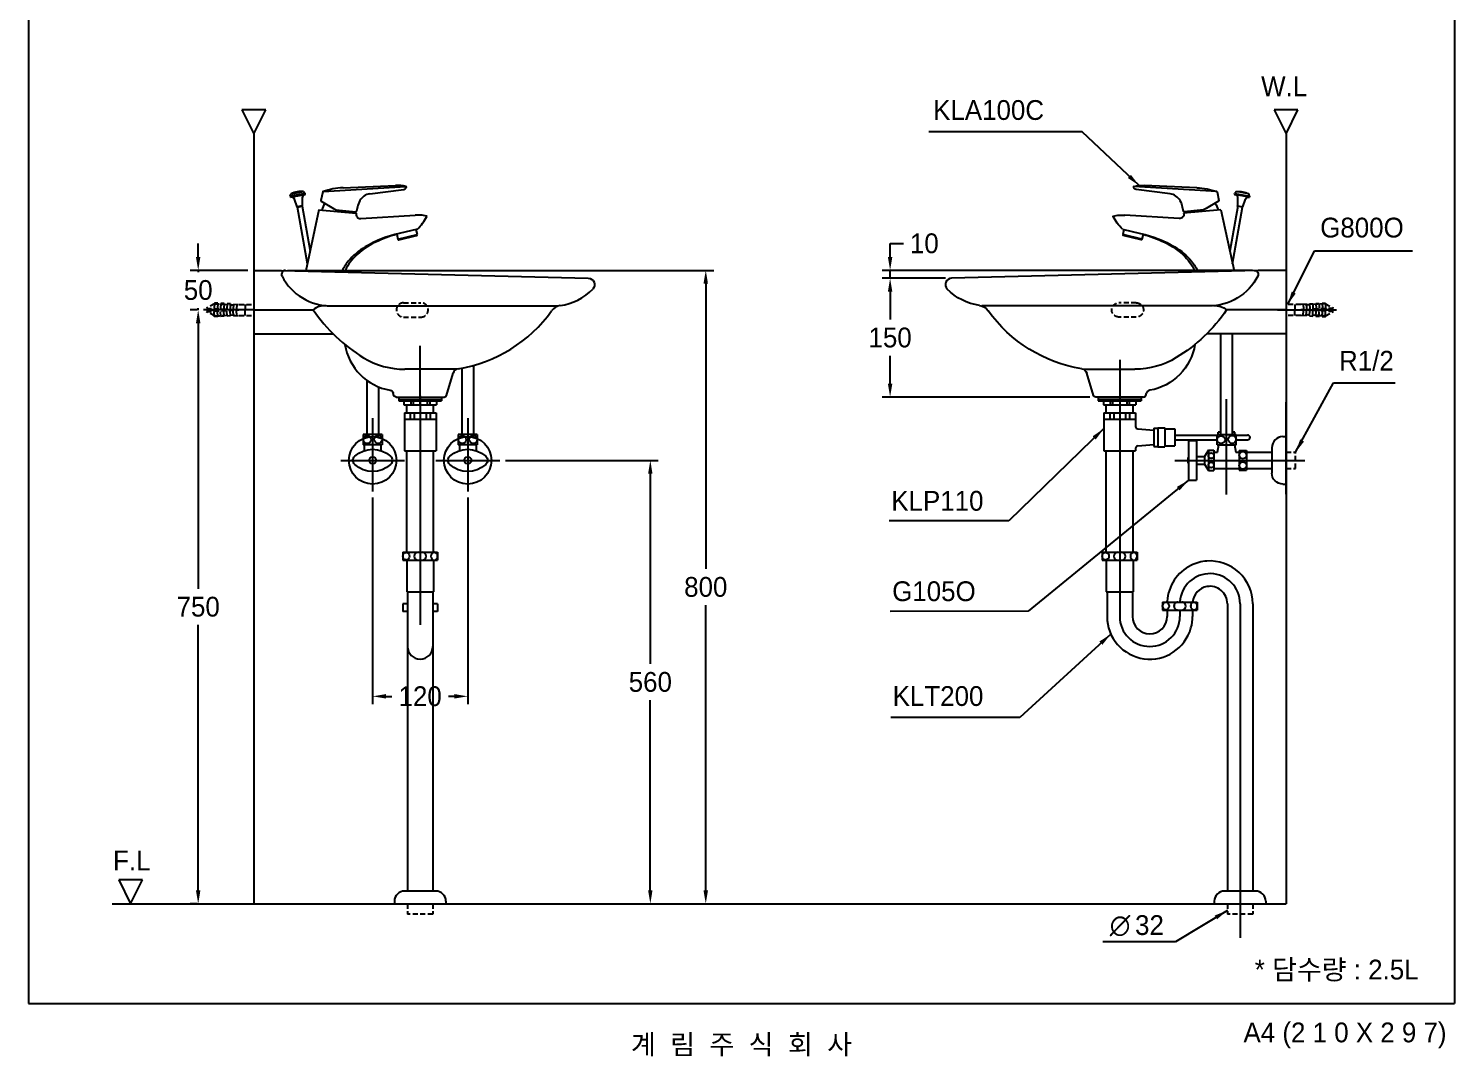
# Model space of a CAD drawing. Header units: millimetres. Extents: x 0 to 3800, y -67 to 2530.
# Drawn here: x 2000 to 3800, y -67 to 1232 of the extents above; entities that cross this region are included whole.
import ezdxf
from ezdxf.enums import TextEntityAlignment as Align
from ezdxf.lldxf.tags import DXFTag

# ---------------------------------------------------------------- set-up
doc = ezdxf.new("R2010")
doc.units = ezdxf.units.MM
doc.linetypes.add('DASHED2', pattern=[9.525, 6.35, -3.175])
for name, color, linetype in [('TEXT', 7, 'Continuous'), ('내부선 및 부속', 4, 'Continuous'), ('도각라인', 7, 'Continuous'), ('외형선', 3, 'Continuous'), ('점선', 6, 'DASHED2'), ('중심선', 1, 'DASHED'), ('치수선', 7, 'Continuous')]:
    doc.layers.add(name, color=color, linetype=linetype)
doc.styles.add('140911', font='HBATANG.TTF', dxfattribs={"height": 23})
doc.styles.add('____', font='')
doc.styles.add('타이틀', font='H2GTRM.TTF', dxfattribs={"height": 25})
doc.styles.get('____').set_extended_font_data('굴림')
tags = doc.linetypes.add('DASHDOT', pattern=[70, 31, -13, 13, -13]).pattern_tags.tags
tags[10:11] = [DXFTag(74, 4), DXFTag(75, 0), DXFTag(340, '0'), DXFTag(46, 0.0), DXFTag(50, 0.0), DXFTag(44, 0.0), DXFTag(45, 0.0)]
tags[8:9] = [DXFTag(74, 4), DXFTag(75, 0), DXFTag(340, '0'), DXFTag(46, 0.0), DXFTag(50, 0.0), DXFTag(44, 0.0), DXFTag(45, 0.0)]
tags[6:7] = [DXFTag(74, 4), DXFTag(75, 0), DXFTag(340, '0'), DXFTag(46, 0.0), DXFTag(50, 0.0), DXFTag(44, 0.0), DXFTag(45, 0.0)]
tags[4:5] = [DXFTag(74, 4), DXFTag(75, 0), DXFTag(340, '0'), DXFTag(46, 0.0), DXFTag(50, 0.0), DXFTag(44, 0.0), DXFTag(45, 0.0)]
tags = doc.linetypes.add('DASHED', pattern=[25.72, 12.86, -12.86]).pattern_tags.tags
tags[6:7] = [DXFTag(74, 4), DXFTag(75, 0), DXFTag(340, '0'), DXFTag(46, 0.0), DXFTag(50, 0.0), DXFTag(44, 0.0), DXFTag(45, 0.0)]
tags[4:5] = [DXFTag(74, 4), DXFTag(75, 0), DXFTag(340, '0'), DXFTag(46, 0.0), DXFTag(50, 0.0), DXFTag(44, 0.0), DXFTag(45, 0.0)]
doc.dimstyles.new('MSADIM', dxfattribs={"dimtxt": 33, "dimasz": 17, "dimexe": 10, "dimexo": 7.5, "dimgap": 10, "dimtad": 0, "dimtih": 1, "dimtoh": 1, "dimdec": 0, "dimzin": 1, "dimdsep": 46, "dimtxsty": '____', "dimcen": 11.25, "dimadec": 0, "dimazin": 0, "dimtfac": 1, "dimtdec": 0, "dimtix": 1, "dimtmove": 0, "dimatfit": 3, "dimfxl": 1, "dimtolj": 1, "dimtzin": 1, "dimarcsym": 0})

# ---------------------------------------------------------------- blocks, each defined once
blk = doc.blocks.new('*D19')
at = {"layer": '치수선', "color": 0, "linetype": 'Continuous', "lineweight": -2, "transparency": 16777216}
for p, q in [((2214.2, 943.1), (2214.2, 960.1)), ((2276.9, 926.1), (2204.2, 926.1)), ((2214.2, 926.1), (2214.2, 923.9)), ((2213.2, 876.1), (2204.2, 876.1)), ((2214.2, 876.1), (2214.2, 878.3)), ((2214.2, 859.1), (2214.2, 842.1))]:
    blk.add_line(p, q, dxfattribs=at)
at = {"layer": '치수선', "color": 0, "linetype": 'Continuous', "transparency": 16777216}
for points in [[(2211.3, 943.1), (2217, 943.1), (2214.2, 926.1)], [(2211.3, 859.1), (2217, 859.1), (2214.2, 876.1)]]:
    blk.add_solid(points, dxfattribs=at)
at = {"layer": '치수선', "color": 0, "linetype": 'Continuous', "transparency": 16777216, "insert": (2214.2, 901.1), "char_height": 25, "attachment_point": 5, "style": '____'}
blk.add_mtext('\\A1;50', dxfattribs=at)
blk = doc.blocks.new('*D20')
at = {"layer": '치수선', "color": 0, "linetype": 'Continuous', "lineweight": -2, "transparency": 16777216}
for p, q in [((2213.2, 876.1), (2204.2, 876.1)), ((2214.2, 859.1), (2214.2, 523.9)), ((2214.2, 143.1), (2214.2, 478.2)), ((2213.2, 126.1), (2204.2, 126.1))]:
    blk.add_line(p, q, dxfattribs=at)
at = {"layer": '치수선', "color": 0, "linetype": 'Continuous', "transparency": 16777216}
for points in [[(2211.3, 859.1), (2217, 859.1), (2214.2, 876.1)], [(2211.3, 143.1), (2217, 143.1), (2214.2, 126.1)]]:
    blk.add_solid(points, dxfattribs=at)
at = {"layer": '치수선', "color": 0, "linetype": 'Continuous', "transparency": 16777216, "insert": (2214.2, 501.1), "char_height": 25, "attachment_point": 5, "style": '____'}
blk.add_mtext('\\A1;750', dxfattribs=at)
blk = doc.blocks.new('*D21')
at = {"layer": '치수선', "color": 0, "linetype": 'Continuous', "lineweight": -2, "transparency": 16777216}
for p, q in [((2326.9, 926.1), (2864.9, 926.1)), ((2854.9, 909.1), (2854.9, 548.9)), ((2854.9, 143.1), (2854.9, 503.3)), ((2743.2, 126.1), (2864.9, 126.1))]:
    blk.add_line(p, q, dxfattribs=at)
at = {"layer": '치수선', "color": 0, "linetype": 'Continuous', "transparency": 16777216}
for points in [[(2852, 909.1), (2857.7, 909.1), (2854.9, 926.1)], [(2852, 143.1), (2857.7, 143.1), (2854.9, 126.1)]]:
    blk.add_solid(points, dxfattribs=at)
at = {"layer": '치수선', "color": 0, "linetype": 'Continuous', "transparency": 16777216, "insert": (2854.9, 526.1), "char_height": 25, "attachment_point": 5, "style": '____'}
blk.add_mtext('\\A1;800', dxfattribs=at)
blk = doc.blocks.new('*D22')
at = {"layer": '치수선', "color": 0, "linetype": 'Continuous', "lineweight": -2, "transparency": 16777216}
for p, q in [((2602.3, 686.1), (2794.9, 686.1)), ((2784.9, 669.1), (2784.9, 428.9)), ((2784.9, 143.1), (2784.9, 383.3)), ((2779.6, 126.1), (2794.9, 126.1))]:
    blk.add_line(p, q, dxfattribs=at)
at = {"layer": '치수선', "color": 0, "linetype": 'Continuous', "transparency": 16777216}
for points in [[(2782.1, 669.1), (2787.7, 669.1), (2784.9, 686.1)], [(2782.1, 143.1), (2787.7, 143.1), (2784.9, 126.1)]]:
    blk.add_solid(points, dxfattribs=at)
at = {"layer": '치수선', "color": 0, "linetype": 'Continuous', "transparency": 16777216, "insert": (2784.9, 406.1), "char_height": 25, "attachment_point": 5, "style": '____'}
blk.add_mtext('\\A1;560', dxfattribs=at)
blk = doc.blocks.new('*D23')
at = {"layer": '치수선', "color": 0, "linetype": 'Continuous', "lineweight": -2, "transparency": 16777216}
for p, q in [((2434.4, 639.1), (2434.4, 378)), ((2554.4, 639.1), (2554.4, 378)), ((2451.4, 388), (2458.5, 388)), ((2537.4, 388), (2530.3, 388))]:
    blk.add_line(p, q, dxfattribs=at)
at = {"layer": '치수선', "color": 0, "linetype": 'Continuous', "transparency": 16777216}
for points in [[(2451.4, 390.9), (2451.4, 385.2), (2434.4, 388)], [(2537.4, 390.9), (2537.4, 385.2), (2554.4, 388)]]:
    blk.add_solid(points, dxfattribs=at)
at = {"layer": '치수선', "color": 0, "linetype": 'Continuous', "transparency": 16777216, "insert": (2494.4, 388), "char_height": 25, "attachment_point": 5, "style": '____'}
blk.add_mtext('\\A1;120', dxfattribs=at)
blk = doc.blocks.new('*D24')
at = {"layer": '치수선', "color": 0, "linetype": 'Continuous', "lineweight": -2, "transparency": 16777216}
for p, q in [((3087.6, 943.1), (3087.6, 960.1)), ((3087.6, 960.1), (3104.6, 960.1)), ((3544.9, 926.1), (3077.6, 926.1)), ((3087.6, 916.1), (3087.6, 926.1)), ((3157.7, 916.1), (3077.6, 916.1)), ((3087.6, 899.1), (3087.6, 882.1))]:
    blk.add_line(p, q, dxfattribs=at)
at = {"layer": '치수선', "color": 0, "linetype": 'Continuous', "transparency": 16777216}
for points in [[(3084.8, 943.1), (3090.4, 943.1), (3087.6, 926.1)], [(3084.8, 899.1), (3090.4, 899.1), (3087.6, 916.1)]]:
    blk.add_solid(points, dxfattribs=at)
at = {"layer": '치수선', "color": 0, "linetype": 'Continuous', "transparency": 16777216, "insert": (3130.8, 960.1), "char_height": 25, "attachment_point": 5, "style": '____'}
blk.add_mtext('\\A1;10', dxfattribs=at)
blk = doc.blocks.new('*D25')
at = {"layer": '치수선', "color": 0, "linetype": 'Continuous', "lineweight": -2, "transparency": 16777216}
for p, q in [((3157.7, 916.1), (3077.6, 916.1)), ((3087.6, 899.1), (3087.6, 863.9)), ((3087.6, 783.1), (3087.6, 818.2)), ((3339.6, 766.1), (3077.6, 766.1))]:
    blk.add_line(p, q, dxfattribs=at)
at = {"layer": '치수선', "color": 0, "linetype": 'Continuous', "transparency": 16777216}
for points in [[(3084.8, 899.1), (3090.4, 899.1), (3087.6, 916.1)], [(3084.8, 783.1), (3090.4, 783.1), (3087.6, 766.1)]]:
    blk.add_solid(points, dxfattribs=at)
at = {"layer": '치수선', "color": 0, "linetype": 'Continuous', "transparency": 16777216, "insert": (3087.6, 841.1), "char_height": 25, "attachment_point": 5, "style": '____'}
blk.add_mtext('\\A1;150', dxfattribs=at)

msp = doc.modelspace()

# ---------------------------------------------------------------- linework, layer by layer
at = {"color": 3}
msp.add_line((3545.3, 126.1), (3545.3, 126.1), dxfattribs=at)
at = {"layer": '내부선 및 부속', "linetype": 'Continuous'}
for p, q in [((2371.8, 1025.7), (2476.4, 1032.1)), ((2397, 1030.4), (2463.2, 1033.2)), ((2430.8, 1022.6), (2473.8, 1028)), ((2476.9, 1031.6), (2476.7, 1030.6)), ((2476.9, 1031.5), (2476.7, 1030.6)), ((3394.8, 1031.6), (3395, 1030.6)), ((3394.8, 1031.5), (3395, 1030.6)), ((3499.9, 1025.7), (3395.4, 1032.1)), ((3441, 1022.6), (3398, 1028)), ((3474.8, 1030.4), (3408.5, 1033.2)), ((2349.1, 1023), (2330.4, 1019.7)), ((2330.4, 1019.7), (2331.6, 1022.8)), ((2330.4, 1019.7), (2330.6, 1018.7)), ((2330.6, 1018.7), (2349.3, 1022)), ((2331.6, 1022.8), (2347, 1025.5)), ((2339, 1006.4), (2335.6, 1015.8)), ((2345.6, 1017.6), (2345.6, 1007.6)), ((2347, 1025.5), (2349.1, 1023)), ((2349.3, 1022), (2349.1, 1023)), ((2371.4, 1025.3), (2369.1, 1014.3)), ((2369.5, 1013.3), (2385.1, 1004.2)), ((3502.3, 1013.3), (3486.7, 1004.2)), ((3500.4, 1025.3), (3502.7, 1014.3)), ((3522.5, 1022), (3522.7, 1023)), ((3541.2, 1018.7), (3522.5, 1022)), ((3524.8, 1025.5), (3522.7, 1023)), ((3522.7, 1023), (3541.4, 1019.7)), ((3540.2, 1022.8), (3524.8, 1025.5)), ((3526.2, 1017.6), (3526.2, 1007.6)), ((3532.8, 1006.4), (3536.2, 1015.8)), ((3541.4, 1019.7), (3540.2, 1022.8)), ((3541.4, 1019.7), (3541.2, 1018.7)), ((2345.6, 1007.6), (2339, 1006.4)), ((2339.4, 1006), (2345.3, 1007.1)), ((2352.1, 934.4), (2339.4, 1006)), ((2345.3, 1007.1), (2355.4, 950.1)), ((2366.5, 1002.6), (2350.1, 925.3)), ((2366.5, 1002.6), (2413.7, 998.5)), ((2392.2, 1001.9), (2413.2, 1000.1)), ((2409.9, 1000.4), (2410.1, 998.8)), ((2415.3, 1006.1), (2414.2, 1000.9)), ((2419.3, 991.4), (2487.9, 995.6)), ((3452.5, 991.4), (3383.9, 995.6)), ((3456.4, 1006.1), (3457.6, 1000.9)), ((3505.2, 1002.6), (3458.1, 998.5)), ((3479.5, 1001.9), (3458.6, 1000.1)), ((3461.9, 1000.4), (3461.7, 998.8)), ((3505.2, 1002.6), (3521.7, 925.3)), ((3526.5, 1007.1), (3516.4, 950.1)), ((3519.7, 934.4), (3532.4, 1006)), ((3526.2, 1007.6), (3532.8, 1006.4)), ((3532.4, 1006), (3526.5, 1007.1)), ((2491, 978), (2468, 972.8)), ((2489.1, 977.6), (2490.6, 971.2)), ((3380.8, 978), (3403.8, 972.8)), ((3382.7, 977.6), (3381.2, 971.2)), ((2464.8, 971.7), (2466.3, 965.4)), ((2466.3, 965.4), (2490.6, 971.2)), ((2467.5, 964.7), (2489.8, 970)), ((3405.5, 965.4), (3381.2, 971.2)), ((3404.3, 964.7), (3381.9, 970)), ((3407, 971.7), (3405.5, 965.4)), ((2284.4, 876.1), (2359.4, 876.1)), ((2382, 881.1), (2668.5, 881.1)), ((3489.8, 881.1), (3203.2, 881.1)), ((3587.4, 876.1), (3512.4, 876.1)), ((3504.9, 718.8), (3504.9, 846.1)), ((3519.9, 718.8), (3519.9, 846.1)), ((2540.1, 801.1), (2475.2, 801.1)), ((2546.9, 802.6), (2546.9, 718.8)), ((2561.9, 806.1), (2561.9, 718.8)), ((3331.7, 801.1), (3396.6, 801.1)), ((2426.9, 787.3), (2426.9, 718.8)), ((2441.9, 778.8), (2441.9, 718.8)), ((2467.4, 766.1), (2467.4, 761.1)), ((2467.4, 763.1), (2521.4, 763.1)), ((2467.4, 761.1), (2521.4, 761.1)), ((2473.9, 761.1), (2473.9, 756.1)), ((2473.9, 756.1), (2514.9, 756.1)), ((2477.4, 746.1), (2477.4, 756.1)), ((2482.4, 761.1), (2482.4, 756.1)), ((2485.4, 761.1), (2485.4, 756.1)), ((2503.4, 761.1), (2503.4, 756.1)), ((2506.4, 761.1), (2506.4, 756.1)), ((2511.4, 746.1), (2511.4, 756.1)), ((2514.9, 761.1), (2514.9, 756.1)), ((2521.4, 766.1), (2521.4, 761.1)), ((3350.4, 766.1), (3350.4, 761.1)), ((3350.4, 763.1), (3404.4, 763.1)), ((3350.4, 761.1), (3404.4, 761.1)), ((3356.9, 761.1), (3356.9, 756.1)), ((3356.9, 756.1), (3397.9, 756.1)), ((3360.4, 746.1), (3360.4, 756.1)), ((3365.4, 761.1), (3365.4, 756.1)), ((3368.4, 761.1), (3368.4, 756.1)), ((3386.4, 761.1), (3386.4, 756.1)), ((3389.4, 761.1), (3389.4, 756.1)), ((3394.4, 746.1), (3394.4, 756.1)), ((3397.9, 761.1), (3397.9, 756.1)), ((3404.4, 766.1), (3404.4, 761.1)), ((3587.4, 643.5), (3587.4, 759.7)), ((2474.4, 746.1), (2474.4, 698.1)), ((2474.4, 746.1), (2514.4, 746.1)), ((2474.4, 738.1), (2514.4, 738.1)), ((2477.4, 738.1), (2511.4, 738.1)), ((2481.9, 746.1), (2481.9, 738.1)), ((2486.9, 746.1), (2486.9, 738.1)), ((2501.9, 746.1), (2501.9, 738.1)), ((2506.9, 746.1), (2506.9, 738.1)), ((2514.4, 746.1), (2514.4, 701.3)), ((3357.4, 746.1), (3357.4, 698.1)), ((3357.4, 746.1), (3397.4, 746.1)), ((3357.4, 738.1), (3397.4, 738.1)), ((3360.4, 738.1), (3394.4, 738.1)), ((3364.9, 746.1), (3364.9, 738.1)), ((3369.9, 746.1), (3369.9, 738.1)), ((3384.9, 746.1), (3384.9, 738.1)), ((3389.9, 746.1), (3389.9, 738.1)), ((3397.4, 746.1), (3397.4, 728.8)), ((3400.1, 725.8), (3420.4, 724.1)), ((3420.4, 726.6), (3420.4, 703.6)), ((3420.4, 726.6), (3425.4, 726.6)), ((3425.4, 727.1), (3425.4, 703.1)), ((3425.4, 727.1), (3434.4, 727.1)), ((3434.4, 727.1), (3434.4, 703.1)), ((3434.4, 725.8), (3446.9, 725.8)), ((3446.9, 725.8), (3446.9, 704.3)), ((3501.9, 718.8), (3501.9, 721.6)), ((3504.9, 721.6), (3501.9, 721.6)), ((3522.9, 721.6), (3519.9, 721.6)), ((3522.9, 718.8), (3522.9, 721.6)), ((2422.4, 718.8), (2422.4, 705.8)), ((2446.4, 718.8), (2422.4, 718.8)), ((2446.4, 705.8), (2422.4, 705.8)), ((2423.9, 705.8), (2423.9, 698.4)), ((2444.9, 705.8), (2444.9, 698.4)), ((2446.4, 718.8), (2446.4, 705.8)), ((2542.4, 718.8), (2542.4, 705.8)), ((2566.4, 718.8), (2542.4, 718.8)), ((2566.4, 705.8), (2542.4, 705.8)), ((2543.9, 705.8), (2543.9, 698.4)), ((2564.9, 705.8), (2564.9, 698.4)), ((2566.4, 718.8), (2566.4, 705.8)), ((3400.1, 704.3), (3420.4, 706.1)), ((3420.4, 703.6), (3425.4, 703.6)), ((3425.4, 703.1), (3434.4, 703.1)), ((3434.4, 704.3), (3446.9, 704.3)), ((3446.9, 718.1), (3500.4, 718.1)), ((3446.9, 712.1), (3500.4, 712.1)), ((3464.4, 711.1), (3464.4, 661.1)), ((3464.4, 711.1), (3474.4, 711.1)), ((3474.4, 711.1), (3474.4, 661.1)), ((3500.4, 718.8), (3524.4, 718.8)), ((3500.4, 705.8), (3500.4, 718.8)), ((3500.4, 705.8), (3524.4, 705.8)), ((3500.9, 696.3), (3502.4, 705.8)), ((3522.4, 705.8), (3523.9, 696.3)), ((3524.4, 705.8), (3524.4, 718.8)), ((3524.4, 718.1), (3538.9, 718.1)), ((3524.4, 712.1), (3538.9, 712.1)), ((3569.4, 702.1), (3569.4, 670.1)), ((3583.4, 716.1), (3587.4, 716.1)), ((2474.4, 698.1), (2514.4, 698.1)), ((2477.4, 570), (2477.4, 698.1)), ((2511.4, 570), (2511.4, 698.1)), ((2514.4, 701.3), (2514.4, 698.1)), ((3357.4, 698.1), (3397.4, 698.1)), ((3360.4, 570), (3360.4, 698.1)), ((3394.4, 570), (3394.4, 698.1)), ((3397.4, 701.3), (3397.4, 698.1)), ((3474.4, 690.8), (3484.4, 690.8)), ((3489.4, 699.1), (3484.4, 690.8)), ((3484.4, 690.8), (3484.4, 681.3)), ((3489.4, 699.1), (3496.4, 699.1)), ((3489.4, 699.1), (3489.4, 673.1)), ((3496.4, 699.1), (3496.4, 673.1)), ((3496.4, 696.3), (3500.9, 696.3)), ((3523.9, 696.3), (3528.4, 696.3)), ((3528.4, 698.6), (3528.4, 673.6)), ((3528.4, 698.6), (3537.4, 698.6)), ((3537.4, 698.6), (3537.4, 673.6)), ((3537.4, 696.3), (3569.4, 696.3)), ((3474.4, 681.3), (3484.4, 681.3)), ((3484.4, 681.3), (3489.4, 673.1)), ((3489.4, 673.1), (3496.4, 673.1)), ((3496.4, 675.8), (3528.4, 675.8)), ((3528.4, 673.6), (3537.4, 673.6)), ((3537.4, 675.8), (3569.4, 675.8)), ((3464.4, 661.1), (3474.4, 661.1)), ((3583.4, 656.1), (3587.4, 656.1)), ((3587.4, 648.6), (3587.4, 583.6)), ((2472.4, 570), (2516.4, 570)), ((2472.4, 570), (2472.4, 560)), ((2472.4, 560), (2516.4, 560)), ((2477.4, 560), (2477.4, 520)), ((2511.4, 560), (2511.4, 520)), ((2516.4, 570), (2516.4, 560)), ((3355.4, 570), (3399.4, 570)), ((3355.4, 570), (3355.4, 560)), ((3355.4, 560), (3399.4, 560)), ((3360.4, 560), (3360.4, 520)), ((3394.4, 560), (3394.4, 520)), ((3399.4, 570), (3399.4, 560)), ((2472.7, 505), (2472.7, 495)), ((2478.4, 505), (2472.7, 505)), ((2477.4, 520), (2511.4, 520)), ((2478.4, 520), (2478.4, 142.1)), ((2510.4, 520), (2510.4, 142.1)), ((2516.2, 505), (2510.4, 505)), ((2516.2, 505), (2516.2, 495)), ((3360.4, 520), (3394.4, 520)), ((3361.4, 520), (3361.4, 489)), ((3393.4, 520), (3393.4, 489)), ((3431.4, 507), (3467.4, 507)), ((3431.4, 507), (3431.4, 497)), ((3437.4, 507), (3437.4, 508.1)), ((3467.4, 507), (3475.4, 507)), ((3475.4, 507), (3475.4, 497)), ((3513.3, 505), (3513.3, 142.1)), ((3545.3, 505), (3545.3, 142.1)), ((2478.4, 495), (2472.7, 495)), ((2516.2, 495), (2510.4, 495)), ((3431.4, 497), (3467.4, 497)), ((3437.4, 497), (3437.4, 489)), ((3467.4, 497), (3475.4, 497)), ((3469.4, 497), (3469.4, 489)), ((2461.9, 129.1), (2461.9, 126.1)), ((2513.9, 142.1), (2474.9, 142.1)), ((2526.9, 129.1), (2526.9, 126.1)), ((3496.8, 129.1), (3496.8, 126.1)), ((3548.8, 142.1), (3509.8, 142.1)), ((3561.8, 129.1), (3561.8, 126.1))]:
    msp.add_line(p, q, dxfattribs=at)
at = {"layer": '내부선 및 부속', "linetype": 'Continuous', "flags": 128}
for points in [[(2397, 1030.4, 0.071682), (2371.7, 1025.7)], [(2476.5, 1032.1, 0.060898), (2463.2, 1033.2)], [(2473.8, 1028, 0.169046), (2476.7, 1030.6)], [(3398, 1028, -0.169046), (3395, 1030.6)], [(3395.2, 1032.1, -0.060898), (3408.5, 1033.2)], [(3474.8, 1030.4, -0.071682), (3500.1, 1025.7)], [(2335.6, 1015.8, 0.361169), (2330.6, 1018.7)], [(2347, 1025.5, 0.142794), (2331.6, 1022.8)], [(2349.3, 1022, 0.361169), (2345.6, 1017.6)], [(2369.1, 1014.3, 0.323464), (2369.5, 1013.3)], [(2374, 1010.6, 0.082698), (2370.2, 1002.3)], [(2371.8, 1025.7, 0.337043), (2371.4, 1025.3)], [(2418.2, 1014.1, 0.070886), (2415.3, 1006.1)], [(3453.5, 1014.1, -0.070886), (3456.4, 1006.1)], [(3497.8, 1010.6, -0.082698), (3501.6, 1002.3)], [(3499.9, 1025.7, -0.337043), (3500.4, 1025.3)], [(3502.7, 1014.3, -0.323464), (3502.3, 1013.3)], [(3522.5, 1022, -0.361169), (3526.2, 1017.6)], [(3524.8, 1025.5, -0.142794), (3540.2, 1022.8)], [(3536.2, 1015.8, -0.361169), (3541.2, 1018.7)], [(2339, 1006.4, 0.337834), (2339.5, 1006.1)], [(2345.3, 1007.1, 0.337834), (2345.6, 1007.6)], [(2385.1, 1004.2, 0.111261), (2392.2, 1001.9)], [(2413.2, 1000.1, 0.378336), (2414.2, 1000.9)], [(2413.7, 998.5, 0.51857), (2419.3, 991.4)], [(2495, 995.7, 0.025335), (2487.9, 995.6)], [(2491, 978, 0.069061), (2502.7, 994)], [(2502.4, 994.7, 0.046958), (2495, 995.7)], [(2502.7, 994, 0.495636), (2502.4, 994.7)], [(3369.1, 994, -0.495636), (3369.4, 994.7)], [(3380.8, 978, -0.069061), (3369.1, 994)], [(3369.4, 994.7, -0.046958), (3376.8, 995.7)], [(3376.8, 995.7, -0.025335), (3383.9, 995.6)], [(3458.1, 998.5, -0.51857), (3452.5, 991.4)], [(3458.6, 1000.1, -0.378336), (3457.6, 1000.9)], [(3486.7, 1004.2, -0.111261), (3479.5, 1001.9)], [(3526.5, 1007.1, -0.337834), (3526.2, 1007.6)], [(3532.8, 1006.4, -0.337834), (3532.3, 1006.1)], [(2468, 972.8, 0.07809), (2424.8, 955.6)], [(3403.8, 972.8, -0.07809), (3447, 955.6)], [(2424.8, 955.6, 0.085415), (2403.6, 937.6)], [(2438, 961.6, 0.084528), (2411.9, 943.2)], [(2464.8, 971.7, 0.040931), (2438, 961.6)], [(2466.3, 965.4, 0.414214), (2467.5, 964.7)], [(3405.5, 965.4, -0.414214), (3404.3, 964.7)], [(3407, 971.7, -0.040931), (3433.8, 961.6)], [(3433.8, 961.6, -0.084528), (3459.9, 943.2)], [(3447, 955.6, -0.085415), (3468.2, 937.6)], [(2403.6, 937.6, 0.068628), (2395.2, 924.1, 0.068628)], [(2411.9, 943.2, 0.097482), (2399, 924, 0.097482)], [(3459.9, 943.2, -0.097482), (3472.8, 924, -0.097482)], [(3468.2, 937.6, -0.068628), (3476.6, 924.1, -0.068628)], [(3551.8, 918.6, -0.279127), (3489.8, 881.1)], [(3547.2, 925.9, -0.572105), (3551.8, 918.6)], [(3512.4, 876.1, -0.105524), (3448.8, 815.8)], [(3496.2, 881.4, -0.207555), (3512.4, 876.1)], [(3448.8, 815.8, -0.138024), (3396.6, 801.1)], [(2411.7, 680.9, -0.44), (2411.7, 691.2)], [(2411.7, 691.2, -0.388889), (2457.1, 691.2)], [(2457.1, 691.2, -0.44), (2457.1, 680.9)], [(2531.7, 680.9, -0.44), (2531.7, 691.2)], [(2531.7, 691.2, -0.388889), (2577.1, 691.2)], [(2577.1, 691.2, -0.44), (2577.1, 680.9)], [(2457.1, 680.9, -0.388889), (2411.7, 680.9)], [(2577.1, 680.9, -0.388889), (2531.7, 680.9)], [(3583.4, 656.1, -0.414214), (3569.4, 670.1)], [(2476.7, 560.1, -0.859727), (2476.7, 570)], [(2476.7, 570, -0.859727), (2476.7, 560.1)], [(3359.6, 560.1, -0.859727), (3359.6, 570)], [(3359.6, 570, -0.859727), (3359.6, 560.1)], [(3435.6, 497.1, -0.859727), (3435.6, 507)], [(3435.6, 507, -0.859727), (3435.6, 497.1)]]:
    msp.add_lwpolyline(points, format="xyb", dxfattribs=at)
at = {"layer": '내부선 및 부속', "linetype": 'Continuous'}
for centre, radius in [((2434.4, 686.1), 30), ((2427.5, 712.2), 5), ((2441.4, 712.5), 5), ((2554.4, 686.1), 30), ((2547.5, 712.2), 5), ((2561.4, 712.5), 5), ((3505.4, 712.2), 5), ((3519.4, 712.5), 5), ((2434.4, 686.1), 4.5), ((2554.4, 686.1), 4.5), ((3492.9, 692.1), 3.5), ((3532.9, 692.6), 4.5), ((3532.9, 679.6), 4.5), ((3492.9, 680.1), 3.5)]:
    msp.add_circle(centre, radius, dxfattribs=at)
for centre, radius, start, end in [((2476.4, 1031.6), 0.5, 348.0107, 93.5142), ((3395.3, 1031.6), 0.5, 86.4858, 191.9893), ((2432.8, 1006.3), 16.5, 97.0506, 151.7854), ((3439, 1006.3), 16.5, 28.2146, 82.9494), ((2489.6, 970.9), 1, 283.3886, 13.3886), ((3382.2, 970.9), 1, 166.6114, 256.6114), ((2324.4, 920.9), 5, 88.5202, 207.6165), ((2382, 951.1), 70, 207.6165, 270), ((2373.6, 860.1), 21.3, 84.7142, 131.6164), ((2532.5, 994.9), 210, 214.4706, 238.5658), ((2475.2, 901.1), 100, 238.5658, 270), ((3400.4, 728.8), 3, 180, 265.0303), ((3400.4, 701.3), 3, 94.9697, 180), ((3538.9, 715.1), 3, 270, 90), ((3583.4, 702.1), 14, 90, 180), ((3470.8, 686.1), 7.84, 144.9654, 215.0346), ((2491.9, 565), 5, 90, 270), ((2496.9, 565), 5, 270, 90), ((2512.9, 565), 5, 98.6269, 261.3731), ((2511.4, 565), 5, 278.6269, 81.3731), ((3374.9, 565), 5, 90, 270), ((3379.9, 565), 5, 270, 90), ((3395.9, 565), 5, 98.6269, 261.3731), ((3394.4, 565), 5, 278.6269, 81.3731), ((3491.3, 505), 54, 94.1511, 116.28), ((3491.3, 505), 54, 0, 94.1511), ((3491.3, 505), 54, 116.28, 176.6714), ((3491.3, 505), 22, 100.2345, 174.7841), ((3491.3, 505), 22, 0, 100.2345), ((3450.9, 502), 5, 134.3525, 225.6475), ((3450.9, 502), 5, 90, 134.3525), ((3455.9, 502), 5, 72.5424, 90), ((3455.9, 502), 5, 287.4559, 72.5441), ((3471.9, 502), 5, 154.1581, 205.8419), ((3471.9, 502), 5, 98.6269, 154.1581), ((3470.4, 502), 5, 278.6269, 81.3731), ((3415.4, 489), 54, 180, 344.3575), ((3415.4, 489), 22, 180, 0), ((3450.9, 502), 5, 225.6475, 270), ((3450.9, 502), 5, 269.9983, 270), ((3455.9, 502), 5, 270, 287.4576), ((3455.9, 502), 5, 270, 270.0017), ((3471.9, 502), 5, 205.8419, 261.3731), ((3415.4, 489), 54, 344.3575, 0), ((2494.4, 451), 16, 180, 0), ((2474.9, 129.1), 13, 90, 180), ((2513.9, 129.1), 13, 0, 90), ((3509.8, 129.1), 13, 90, 180), ((3548.8, 129.1), 13, 0, 90)]:
    msp.add_arc(centre, radius, start, end, dxfattribs=at)
at = {"layer": '도각라인', "color": 7}
for p, q in [((2000, 2530), (2000, 0)), ((3800, 2530), (3800, 0)), ((2000, 0), (3800, 0))]:
    msp.add_line(p, q, dxfattribs=at)
at = {"layer": '외형선', "linetype": 'Continuous'}
for p, q in [((2299.4, 1128.7), (2269.4, 1128.7)), ((2269.4, 1128.7), (2284.4, 1098.7)), ((2284.4, 1098.7), (2299.4, 1128.7)), ((3602.4, 1128.7), (3572.4, 1128.7)), ((3572.4, 1128.7), (3587.4, 1098.7)), ((3587.4, 1098.7), (3602.4, 1128.7)), ((2284.4, 1098.7), (2284.4, 126.1)), ((3587.4, 1098.7), (3587.4, 126.1)), ((2284.4, 926.1), (2319.4, 926.1)), ((2319.4, 926.1), (2706.6, 916.1)), ((3552.4, 926.1), (3165.2, 916.1)), ((3587.4, 926.1), (3552.4, 926.1)), ((3587.4, 926.1), (3587.4, 846.1)), ((2284.4, 846.1), (2384.4, 846.1)), ((3587.4, 846.1), (3487.4, 846.1)), ((2527.6, 768.2), (2536, 796.2)), ((3344.2, 768.2), (3335.8, 796.2)), ((2461.3, 768.2), (2460.4, 771.1)), ((2464.1, 766.1), (2524.7, 766.1)), ((2467.4, 766.1), (2521.4, 766.1)), ((3407.6, 766.1), (3347.1, 766.1)), ((3350.4, 766.1), (3404.4, 766.1)), ((3410.5, 768.2), (3411.4, 771.1)), ((2143.9, 156.1), (2113.9, 156.1)), ((2113.9, 156.1), (2128.9, 126.1)), ((2128.9, 126.1), (2143.9, 156.1)), ((2105.4, 126.1), (3587.4, 126.1))]:
    msp.add_line(p, q, dxfattribs=at)
at = {"layer": '외형선', "linetype": 'Continuous', "flags": 128}
for points in [[(2706.6, 916.1, -0.651665), (2712.2, 902.5)], [(3200.6, 881.7, -0.168937), (3159.6, 902.5)], [(3200.6, 881.7, -0.206845), (3211.5, 875.1)], [(3329.4, 801.8, -0.200684), (3211.5, 875.1)], [(3472.4, 832.6, -0.320368), (3415.3, 774.6)], [(3329.4, 801.8, -0.28732), (3335.8, 796.2)], [(2456.5, 774.6, -0.283849), (2460.4, 771.1)], [(2464.1, 766.1, -0.331096), (2461.3, 768.2)], [(3347.1, 766.1, -0.331096), (3344.2, 768.2)]]:
    msp.add_lwpolyline(points, format="xyb", dxfattribs=at)
at = {"layer": '외형선', "linetype": 'Continuous'}
for centre, radius, start, end in [((2661.7, 951), 70, 277.8007, 316.1559), ((3165.4, 908.1), 8, 91.4805, 223.8441), ((2513.7, 979.5), 180, 279.1563, 324.5468), ((2673.4, 865.8), 16, 97.8007, 144.5468), ((2468.5, 843.6), 70, 189.0531, 260.1082), ((2543.6, 793.9), 8, 99.1563, 163.278), ((3416.2, 769.7), 5, 99.8918, 163.278), ((2524.7, 769.1), 3, 270, 343.278), ((3407.6, 769.1), 3, 270, 343.278)]:
    msp.add_arc(centre, radius, start, end, dxfattribs=at)
at = {"layer": '점선'}
for p, q in [((2234.8, 883.7), (2224.5, 878.2)), ((2234.8, 884.7), (2234.5, 877.7)), ((2238.8, 884.5), (2234.8, 884.7)), ((2234.8, 883.7), (2262.7, 882.2)), ((2238.8, 884.5), (2238.4, 877.5)), ((2242.8, 884.3), (2242.4, 877.3)), ((2246.8, 884.1), (2242.8, 884.3)), ((2246.8, 884.1), (2246.4, 877.1)), ((2250.8, 883.9), (2250.4, 876.9)), ((2254.8, 883.7), (2250.8, 883.9)), ((2254.8, 883.7), (2254.4, 876.7)), ((2258.8, 883.4), (2258.4, 876.5)), ((2258.8, 883.4), (2265.8, 883.1)), ((2262.8, 883.2), (2262.4, 876.2)), ((2265.8, 883.1), (2284.4, 883.1)), ((2273.4, 883.1), (2273.4, 876.1)), ((2284.4, 883.1), (2284.4, 869.1)), ((2473.4, 885.1), (2495.4, 885.1)), ((3398.4, 885.1), (3376.4, 885.1)), ((3606, 883.1), (3587.4, 883.1)), ((3598.4, 883.1), (3598.4, 876.1)), ((3613, 883.4), (3606, 883.1)), ((3609, 883.2), (3609.4, 876.2)), ((3637, 883.7), (3609.1, 882.2)), ((3613, 883.4), (3613.4, 876.5)), ((3617, 883.7), (3621, 883.9)), ((3617, 883.7), (3617.4, 876.7)), ((3621, 883.9), (3621.4, 876.9)), ((3625, 884.1), (3629, 884.3)), ((3625, 884.1), (3625.3, 877.1)), ((3629, 884.3), (3629.3, 877.3)), ((3633, 884.5), (3637, 884.7)), ((3633, 884.5), (3633.3, 877.5)), ((3637, 884.7), (3637.3, 877.7)), ((3637, 883.7), (3647.3, 878.2)), ((2224.5, 878.2), (2265.6, 876.1)), ((2224.5, 873.9), (2265.6, 876.1)), ((2234.8, 868.5), (2224.5, 873.9)), ((2231.4, 876.1), (2236.5, 877.6)), ((2231.4, 876.1), (2236.5, 874.6)), ((2234.8, 867.5), (2234.5, 874.4)), ((2234.8, 868.5), (2262.7, 869.9)), ((2238.8, 867.7), (2234.8, 867.5)), ((2238.8, 867.7), (2238.4, 874.7)), ((2242.8, 867.9), (2242.4, 874.9)), ((2246.8, 868.1), (2242.8, 867.9)), ((2246.8, 868.1), (2246.4, 875.1)), ((2250.8, 868.3), (2250.4, 875.3)), ((2254.8, 868.5), (2250.8, 868.3)), ((2254.8, 868.5), (2254.4, 875.5)), ((2258.8, 868.7), (2258.4, 875.7)), ((2258.8, 868.7), (2265.8, 869.1)), ((2262.8, 868.9), (2262.4, 875.9)), ((2265.8, 869.1), (2284.4, 869.1)), ((2273.4, 869.1), (2273.4, 876.1)), ((2473.4, 867.1), (2495.4, 867.1)), ((3398.4, 867.1), (3376.4, 867.1)), ((3606, 869.1), (3587.4, 869.1)), ((3598.4, 869.1), (3598.4, 876.1)), ((3613, 868.7), (3606, 869.1)), ((3647.3, 878.2), (3606.2, 876.1)), ((3647.3, 873.9), (3606.2, 876.1)), ((3609, 868.9), (3609.4, 875.9)), ((3637, 868.5), (3609.1, 869.9)), ((3613, 868.7), (3613.4, 875.7)), ((3617, 868.5), (3617.4, 875.5)), ((3617, 868.5), (3621, 868.3)), ((3621, 868.3), (3621.4, 875.3)), ((3625, 868.1), (3625.3, 875.1)), ((3625, 868.1), (3629, 867.9)), ((3629, 867.9), (3629.3, 874.9)), ((3633, 867.7), (3633.3, 874.7)), ((3633, 867.7), (3637, 867.5)), ((3640.4, 876.1), (3635.3, 877.6)), ((3640.4, 876.1), (3635.3, 874.6)), ((3637, 867.5), (3637.3, 874.4)), ((3637, 868.5), (3647.3, 873.9)), ((3587.4, 696.3), (3599.4, 696.3)), ((3599.4, 675.8), (3599.4, 696.3)), ((3587.4, 675.8), (3599.4, 675.8)), ((2478.4, 126.1), (2478.4, 113)), ((2510.4, 126.1), (2510.4, 113)), ((3513.3, 126.1), (3513.3, 113)), ((3545.3, 126.1), (3545.3, 113)), ((2510.4, 113), (2478.4, 113)), ((3545.3, 113), (3513.3, 113))]:
    msp.add_line(p, q, dxfattribs=at)
at = {"layer": '점선', "flags": 128}
for points in [[(3376.4, 867.1, -1), (3376.4, 885.1)], [(3398.4, 885.1, -1), (3398.4, 867.1)]]:
    msp.add_lwpolyline(points, format="xyb", dxfattribs=at)
at = {"layer": '점선'}
for centre, start, end in [((2473.4, 876.1), 90, 270), ((2495.4, 876.1), 270, 90)]:
    msp.add_arc(centre, 9, start, end, dxfattribs=at)
at = {"layer": '중심선', "linetype": 'DASHDOT'}
for p, q in [((2284.4, 876.1), (2220.7, 876.1)), ((3576.4, 876.1), (3651.1, 876.1)), ((2494.4, 756.8), (2494.4, 830.9)), ((3377.4, 812.9), (3377.4, 489)), ((2494.4, 767.7), (2494.4, 478.5)), ((3512.4, 643), (3512.4, 763.4)), ((2434.4, 739.5), (2434.4, 646.6)), ((2554.4, 739.5), (2554.4, 646.6)), ((2394.3, 686.1), (2474.8, 686.1)), ((2514.3, 686.1), (2594.8, 686.1)), ((3447, 686.1), (3611, 686.1)), ((3529.3, 505), (3529.3, 83)), ((3453.4, 497), (3453.4, 489))]:
    msp.add_line(p, q, dxfattribs=at)
for centre, start, end in [((3491.3, 505), 0, 176.6714), ((3415.4, 489), 180, 0)]:
    msp.add_arc(centre, 38, start, end, dxfattribs=at)

# ---------------------------------------------------------------- texts
at = {"layer": 'TEXT', "style": '타이틀'}
for s, p in [('W.L', (3585, 1158.5)), ('F.L', (2130.3, 180.7))]:
    msp.add_text(s, height=25, dxfattribs=at).set_placement(p, align=Align.MIDDLE)
for s, p in [('* 담수량 : 2.5L', (3651.3, 42.9)), ('계  림  주  식  회  사', (2900, -51.7))]:
    msp.add_text(s, height=25, dxfattribs=at).set_placement(p, align=Align.MIDDLE_CENTER)
msp.add_text('A4 (2 1 0 X 2 9 7)', height=25, dxfattribs=at).set_placement((3790, -36.5), align=Align.MIDDLE_RIGHT)
at = {"layer": 'TEXT', "char_height": 25, "width": 380.447, "attachment_point": 1, "line_spacing_factor": 0.963855, "style": '타이틀'}
for s, insert in [('\\A1;KLA100C', (3141.9, 1141.1)), ('\\A1;G800O', (3630.5, 992.6)), ('\\A1;KLP110', (3089.1, 647.5)), ('\\A1;G105O', (3090.2, 533.3)), ('\\A1;KLT200', (3090.8, 400.9))]:
    msp.add_mtext(s, dxfattribs=dict(at, insert=insert))
at = {"layer": '치수선'}
for s, style, p in [('∅', '140911', (3364.9, 86.5)), ('32', '타이틀', (3396.8, 86.6))]:
    msp.add_text(s, height=25, dxfattribs=dict(at, style=style)).set_placement(p)
at = {"layer": '치수선', "linetype": 'Continuous', "insert": (3654.3, 824.4), "char_height": 25, "width": 380.447, "attachment_point": 1, "line_spacing_factor": 0.963855, "style": '타이틀'}
msp.add_mtext('\\A1;R1/2', dxfattribs=at)

# ---------------------------------------------------------------- dimensions: what is measured, and where the dimension line sits
at = {"layer": '치수선', "linetype": 'Continuous'}
for base, p1, p2, picture, middle in [((3087.6, 916.1), (3552.4, 926.1), (3165.2, 916.1), '*D24', (3130.8, 960.1)), ((2854.9, 126.1), (2319.4, 926.1), (2735.7, 126.1), '*D21', (2854.9, 526.1)), ((2784.9, 126.1), (2594.8, 686.1), (2772.1, 126.1), '*D22', (2784.9, 406.1))]:
    dim = msp.add_linear_dim(base=base, p1=p1, p2=p2, angle=90, dimstyle='MSADIM', override={"dimtxt": 25}, dxfattribs=at)
    dim.commit()
    dim.dimension.update_dxf_attribs({"geometry": picture, "text_midpoint": middle, "dimtype": 160})
for base, p1, p2, picture, middle in [((2214.2, 876.1), (2284.4, 926.1), (2220.7, 876.1), '*D19', (2214.2, 901.1)), ((3087.6, 766.1), (3165.2, 916.1), (3347.1, 766.1), '*D25', (3087.6, 841.1)), ((2214.2, 126.1), (2220.7, 876.1), (2220.7, 126.1), '*D20', (2214.2, 501.1))]:
    dim = msp.add_linear_dim(base=base, p1=p1, p2=p2, angle=90, dimstyle='MSADIM', override={"dimtxt": 25}, dxfattribs=at)
    dim.commit()
    dim.dimension.update_dxf_attribs({"geometry": picture, "text_midpoint": middle})
dim = msp.add_linear_dim(base=(2554.4, 388), p1=(2434.4, 646.6), p2=(2554.4, 646.6), dimstyle='MSADIM', override={"dimtxt": 25}, dxfattribs=at)
dim.commit()
dim.dimension.update_dxf_attribs({"geometry": '*D23', "text_midpoint": (2494.4, 388), "dimtype": 160})

# ---------------------------------------------------------------- leaders
for points in [[(3402, 1033.1), (3330, 1100.9), (3136.5, 1100.9)], [(3589.5, 882.9), (3623.3, 950.6), (3747, 950.6)], [(3599.5, 696.3), (3647.2, 784), (3725.3, 784)], [(3357.4, 726.3), (3237.3, 609.5), (3086.4, 609.5)], [(3464.4, 661.1), (3262, 495.4), (3087.7, 495.2)], [(3366.2, 466.7), (3251.5, 361.3), (3088.5, 361.3)]]:
    msp.add_leader(points, dimstyle='MSADIM', override={"dimtxt": 25}, dxfattribs=at)
at = {"layer": '치수선'}
msp.add_leader([(3513.3, 117.6), (3448, 77.8), (3356.3, 77.8)], dimstyle='MSADIM', dxfattribs=at)

doc.saveas('drawing.dxf')
